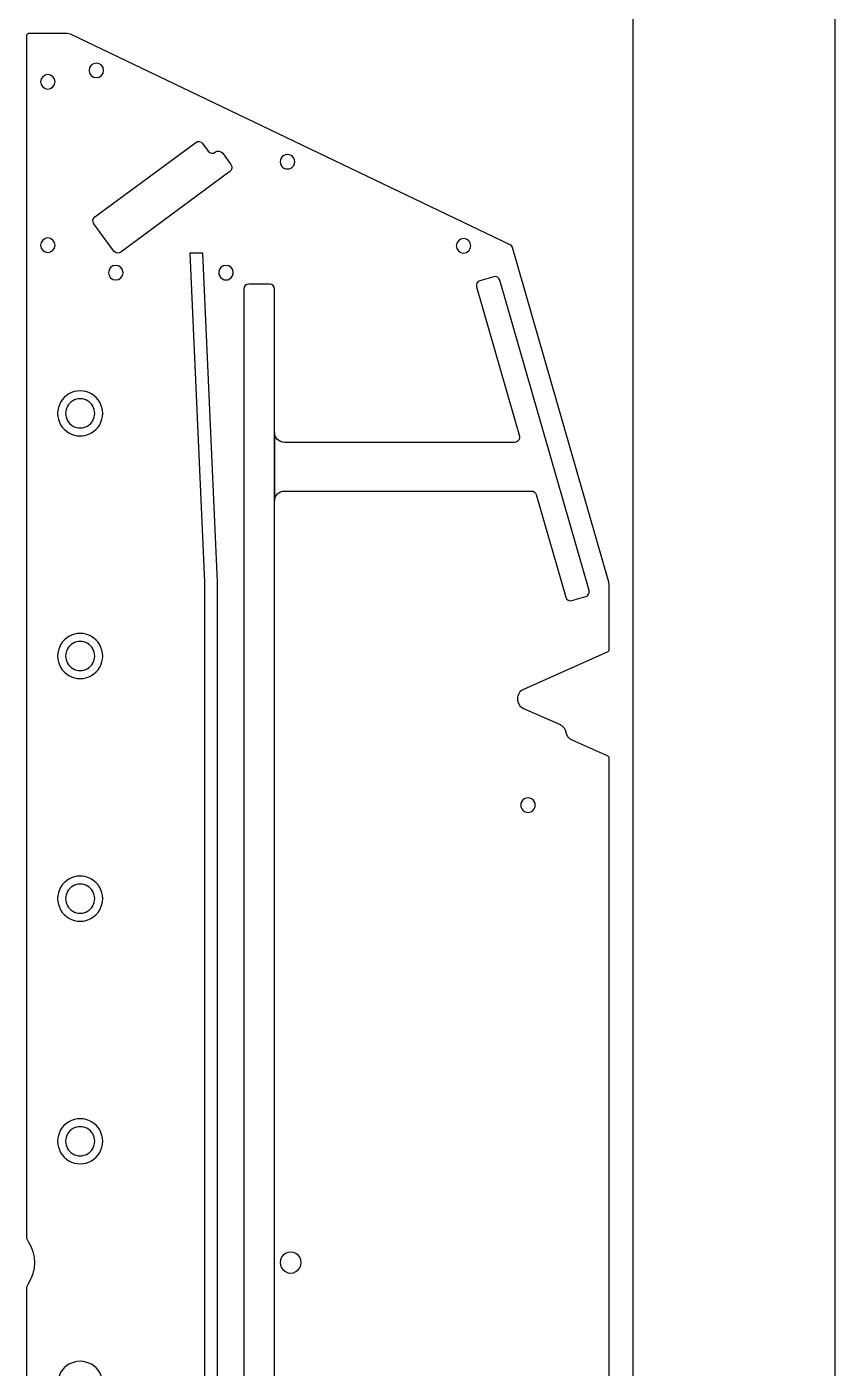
# Model space of a CAD drawing. Extents: x 150 to 6088, y 37 to 2750.
# Drawn here: x 2575 to 3075, y 910 to 1739 of the extents above; entities that cross this region are included whole.
import ezdxf

# ---------------------------------------------------------------- set-up
doc = ezdxf.new("R2010")
doc.units = 0
for name, color, linetype in [('00_Layout', 7, 'CONTINUOUS'), ('02_Counture_outer_24_mm', 7, 'CONTINUOUS'), ('02_Drill_milling_24_mm', 7, 'CONTINUOUS'), ('02_Pocket_10_mm', 7, 'CONTINUOUS'), ('02_Pocket_12_mm', 7, 'CONTINUOUS'), ('02_Pocket_6_mm', 7, 'CONTINUOUS'), ('02_Pocket_8_mm', 7, 'CONTINUOUS')]:
    doc.layers.add(name, color=color, linetype=linetype)

msp = doc.modelspace()

# ---------------------------------------------------------------- linework, layer by layer
at = {"layer": '00_Layout', "color": 7}
for p, q in [((3074.993252, 149.999639), (3074.993252, 2749.993976)), ((2949.993509, 200.007103), (2949.993509, 2699.994087))]:
    msp.add_line(p, q, dxfattribs=at)
at = {"layer": '02_Counture_outer_24_mm', "color": 5}
for p, q in [((2574.993011, 1734.005019), (2575.993134, 1735.005142)), ((2574.993011, 991.315501), (2574.993011, 1734.005019)), ((2575.993134, 1735.005142), (2599.993436, 1735.005142)), ((2599.993436, 1735.005142), (2601.895786, 1734.571226)), ((2601.895786, 1734.571226), (2874.090537, 1604.179551)), ((2874.090537, 1604.179551), (2875.270576, 1602.7852)), ((2875.270576, 1602.7852), (2934.71703, 1395.966149)), ((2934.71703, 1395.966149), (2934.992196, 1394.005591)), ((2934.992196, 1394.005591), (2934.992196, 1353.548136)), ((2934.399266, 1352.634955), (2882.200263, 1329.394296)), ((2878.492665, 1323.684627), (2878.492665, 1323.359561)), ((2882.200263, 1317.649891), (2904.784518, 1307.59527)), ((2912.028529, 1298.244942), (2934.399266, 1288.284009)), ((2934.992196, 1287.370829), (2934.992196, 662.641009)), ((2574.993011, 216.006422), (2574.993011, 958.695834))]:
    msp.add_line(p, q, dxfattribs=at)
for points in [[(2934.992196, 1353.548136), (2934.992196, 1353.153061), (2934.760422, 1352.795107), (2934.399266, 1352.634955)], [(2882.200263, 1329.394296), (2879.945753, 1328.390099), (2878.492929, 1326.152919), (2878.492665, 1323.684627)], [(2878.492665, 1323.359561), (2878.492665, 1320.891321), (2879.945753, 1318.654115), (2882.200263, 1317.649891)], [(2904.784518, 1307.59527), (2906.699833, 1306.742493), (2908.059788, 1304.986934), (2908.406656, 1302.919855)], [(2908.406656, 1302.919855), (2908.753524, 1300.852775), (2910.113479, 1299.097216), (2912.028529, 1298.244942)], [(2934.399266, 1288.284009), (2934.760422, 1288.123752), (2934.992725, 1287.765798), (2934.992196, 1287.370829)], [(2576.041684, 987.896245), (2575.358638, 988.905576), (2574.993566, 990.096357), (2574.993011, 991.315501)], [(2576.041684, 962.114958), (2581.31085, 969.901046), (2581.31085, 980.110157), (2576.041684, 987.896245)], [(2574.993011, 958.695834), (2574.993011, 959.914846), (2575.358638, 961.105627), (2576.041684, 962.114958)]]:
    msp.add_open_spline(points, degree=3, dxfattribs=at)
at = {"layer": '02_Drill_milling_24_mm', "color": 6}
for p, q in [((2622.493474, 1712.076982), (2622.493474, 1712.076982)), ((2592.493546, 1705.004023), (2592.493546, 1705.004023)), ((2740.726275, 1655.607587), (2740.726275, 1655.607587)), ((2592.493546, 1604.004238), (2592.493546, 1604.004238)), ((2849.627215, 1603.595141), (2849.627215, 1603.595141)), ((2634.49344, 1587.004267), (2634.49344, 1587.004267)), ((2702.693297, 1587.004267), (2702.693297, 1587.004267)), ((2616.993486, 1500.004456), (2616.993486, 1500.004456)), ((2616.993486, 1350.004791), (2616.993486, 1350.004791)), ((2889.492958, 1257.844081), (2889.492958, 1257.844081)), ((2616.993486, 1200.005125), (2616.993486, 1200.005125)), ((2616.993486, 1050.005434), (2616.993486, 1050.005434)), ((2744.693164, 975.005615), (2744.693164, 975.005615))]:
    msp.add_line(p, q, dxfattribs=at)
for points in [[(2587.993549, 1709.504019), (2585.50827, 1709.504019), (2583.493553, 1707.489303), (2583.493552, 1705.004023)], [(2592.493546, 1705.004023), (2592.493545, 1707.489303), (2590.478828, 1709.504019), (2587.993549, 1709.504019)], [(2617.993477, 1716.576978), (2615.508198, 1716.576978), (2613.493481, 1714.562261), (2613.49348, 1712.076982)], [(2613.49348, 1712.076982), (2613.493481, 1709.591703), (2615.508198, 1707.576986), (2617.993477, 1707.576986)], [(2622.493474, 1712.076982), (2622.493473, 1714.562261), (2620.478756, 1716.576978), (2617.993477, 1716.576978)], [(2617.993477, 1707.576986), (2620.478756, 1707.576986), (2622.493473, 1709.591703), (2622.493474, 1712.076982)], [(2583.493552, 1705.004023), (2583.493553, 1702.518744), (2585.50827, 1700.504027), (2587.993549, 1700.504027)], [(2587.993549, 1700.504027), (2590.478828, 1700.504027), (2592.493545, 1702.518744), (2592.493546, 1705.004023)], [(2733.976239, 1659.504722), (2732.583927, 1658.70087), (2731.726228, 1657.21529), (2731.726228, 1655.607587)], [(2738.476263, 1659.504722), (2737.083951, 1660.308574), (2735.368551, 1660.308574), (2733.976239, 1659.504722)], [(2740.726275, 1655.607587), (2740.726275, 1657.21529), (2739.868575, 1658.70087), (2738.476263, 1659.504722)], [(2731.726228, 1655.607587), (2731.726228, 1653.999883), (2732.583927, 1652.514303), (2733.976239, 1651.710451)], [(2733.976239, 1651.710451), (2735.368551, 1650.9066), (2737.083951, 1650.9066), (2738.476263, 1651.710451)], [(2738.476263, 1651.710451), (2739.868575, 1652.514303), (2740.726275, 1653.999883), (2740.726275, 1655.607587)], [(2587.993549, 1608.504235), (2585.50827, 1608.504235), (2583.493553, 1606.489518), (2583.493552, 1604.004238)], [(2583.493552, 1604.004238), (2583.493553, 1601.518959), (2585.50827, 1599.504242), (2587.993549, 1599.504242)], [(2592.493546, 1604.004238), (2592.493545, 1606.489518), (2590.478828, 1608.504235), (2587.993549, 1608.504235)], [(2587.993549, 1599.504242), (2590.478828, 1599.504242), (2592.493545, 1601.518959), (2592.493546, 1604.004238)], [(2845.127324, 1608.064276), (2842.654088, 1608.064276), (2840.644395, 1606.068318), (2840.627433, 1603.595141)], [(2840.627433, 1603.595141), (2840.644395, 1601.121963), (2842.654088, 1599.126005), (2845.127324, 1599.126005)], [(2849.627215, 1603.595141), (2849.610253, 1606.068318), (2847.60056, 1608.064276), (2845.127324, 1608.064276)], [(2845.127324, 1599.126005), (2847.60056, 1599.126005), (2849.610253, 1601.121963), (2849.627215, 1603.595141)], [(2629.993456, 1591.497019), (2627.511006, 1591.497019), (2625.497465, 1589.486714), (2625.493472, 1587.004267)], [(2625.493472, 1587.004267), (2625.497465, 1584.52182), (2627.511006, 1582.511515), (2629.993456, 1582.511515)], [(2634.49344, 1587.004267), (2634.489447, 1589.486714), (2632.475905, 1591.497019), (2629.993456, 1591.497019)], [(2629.993456, 1582.511515), (2632.475905, 1582.511515), (2634.489447, 1584.52182), (2634.49344, 1587.004267)], [(2698.193273, 1591.50429), (2695.70798, 1591.50429), (2693.693251, 1589.489561), (2693.69325, 1587.004267)], [(2693.69325, 1587.004267), (2693.69325, 1585.396563), (2694.550949, 1583.910984), (2695.943262, 1583.107132)], [(2702.693297, 1587.004267), (2702.693296, 1589.489561), (2700.678567, 1591.50429), (2698.193273, 1591.50429)], [(2700.443285, 1583.107132), (2701.835597, 1583.910984), (2702.693297, 1585.396563), (2702.693297, 1587.004267)], [(2695.943262, 1583.107132), (2697.335574, 1582.30328), (2699.050973, 1582.30328), (2700.443285, 1583.107132)], [(2612.493496, 1507.798669), (2609.708892, 1509.406361), (2606.278119, 1509.406361), (2603.493515, 1507.798669)], [(2603.493515, 1507.798669), (2600.708911, 1506.190977), (2598.993524, 1503.219839), (2598.993524, 1500.004456)], [(2616.993486, 1500.004456), (2616.993486, 1503.219839), (2615.2781, 1506.190977), (2612.493496, 1507.798669)], [(2598.993524, 1500.004456), (2598.993524, 1496.789072), (2600.708911, 1493.817934), (2603.493515, 1492.210243)], [(2612.493496, 1492.210243), (2615.2781, 1493.817934), (2616.993486, 1496.789072), (2616.993486, 1500.004456)], [(2603.493515, 1492.210243), (2606.278119, 1490.602551), (2609.708892, 1490.602551), (2612.493496, 1492.210243)], [(2603.493515, 1357.799004), (2600.708911, 1356.191312), (2598.993524, 1353.220174), (2598.993524, 1350.004791)], [(2612.493496, 1357.799004), (2609.708892, 1359.406696), (2606.278119, 1359.406696), (2603.493515, 1357.799004)], [(2616.993486, 1350.004791), (2616.993486, 1353.220174), (2615.2781, 1356.191312), (2612.493496, 1357.799004)], [(2598.993524, 1350.004791), (2598.993524, 1346.789407), (2600.708911, 1343.818269), (2603.493515, 1342.210577)], [(2612.493496, 1342.210577), (2615.2781, 1343.818269), (2616.993486, 1346.789407), (2616.993486, 1350.004791)], [(2603.493515, 1342.210577), (2606.278119, 1340.602886), (2609.708892, 1340.602886), (2612.493496, 1342.210577)], [(2882.742922, 1261.741216), (2881.35061, 1260.937364), (2880.49291, 1259.451784), (2880.49291, 1257.844081)], [(2887.242946, 1261.741216), (2885.850634, 1262.545068), (2884.135234, 1262.545068), (2882.742922, 1261.741216)], [(2889.492958, 1257.844081), (2889.492958, 1259.451784), (2888.635258, 1260.937364), (2887.242946, 1261.741216)], [(2880.49291, 1257.844081), (2880.49291, 1256.236377), (2881.35061, 1254.750797), (2882.742922, 1253.946945)], [(2882.742922, 1253.946945), (2884.135234, 1253.143094), (2885.850634, 1253.143094), (2887.242946, 1253.946945)], [(2887.242946, 1253.946945), (2888.635258, 1254.750797), (2889.492958, 1256.236377), (2889.492958, 1257.844081)], [(2603.493515, 1207.799339), (2600.708911, 1206.191647), (2598.993524, 1203.220509), (2598.993524, 1200.005125)], [(2612.493496, 1207.799339), (2609.708892, 1209.40703), (2606.278119, 1209.40703), (2603.493515, 1207.799339)], [(2616.993486, 1200.005125), (2616.993486, 1203.220509), (2615.2781, 1206.191647), (2612.493496, 1207.799339)], [(2598.993524, 1200.005125), (2598.993524, 1196.789742), (2600.708911, 1193.818604), (2603.493515, 1192.210912)], [(2612.493496, 1192.210912), (2615.2781, 1193.818604), (2616.993486, 1196.789742), (2616.993486, 1200.005125)], [(2603.493515, 1192.210912), (2606.278119, 1190.60322), (2609.708892, 1190.60322), (2612.493496, 1192.210912)], [(2603.493515, 1057.799647), (2600.708911, 1056.191955), (2598.993524, 1053.220818), (2598.993524, 1050.005434)], [(2612.493496, 1057.799647), (2609.708892, 1059.407339), (2606.278119, 1059.407339), (2603.493515, 1057.799647)], [(2616.993486, 1050.005434), (2616.993486, 1053.220818), (2615.2781, 1056.191955), (2612.493496, 1057.799647)], [(2598.993524, 1050.005434), (2598.993524, 1046.79005), (2600.708911, 1043.818913), (2603.493515, 1042.211221)], [(2612.493496, 1042.211221), (2615.2781, 1043.818913), (2616.993486, 1046.79005), (2616.993486, 1050.005434)], [(2603.493515, 1042.211221), (2606.278119, 1040.603529), (2609.708892, 1040.603529), (2612.493496, 1042.211221)], [(2734.943157, 980.634785), (2732.932049, 979.47367), (2731.693155, 977.327843), (2731.693155, 975.005615)], [(2741.443162, 980.634785), (2739.432053, 981.795899), (2736.954265, 981.795899), (2734.943157, 980.634785)], [(2744.693164, 975.005615), (2744.693164, 977.327843), (2743.45427, 979.47367), (2741.443162, 980.634785)], [(2731.693155, 975.005615), (2731.693155, 972.683386), (2732.932049, 970.537559), (2734.943157, 969.376445)], [(2741.443162, 969.376445), (2743.45427, 970.537559), (2744.693164, 972.683386), (2744.693164, 975.005615)], [(2734.943157, 969.376445), (2736.954265, 968.215331), (2739.432053, 968.215331), (2741.443162, 969.376445)]]:
    msp.add_open_spline(points, degree=3, dxfattribs=at)
at = {"layer": '02_Pocket_10_mm', "color": 3}
for p, q in [((2863.826313, 1584.497689), (2855.224728, 1582.025851)), ((2853.135318, 1578.252452), (2879.651802, 1485.998794)), ((2922.764769, 1390.489524), (2867.599793, 1582.409523)), ((2616.993486, 1500.004456), (2616.993486, 1500.004456)), ((2621.943486, 1500.004456), (2621.943486, 1500.004456)), ((2728.193519, 1488.20716), (2728.193519, 1445.906463)), ((2876.72049, 1482.106517), (2734.292945, 1482.106517)), ((2734.292945, 1452.007079), (2887.126, 1452.007079)), ((2890.057313, 1449.798739), (2908.300294, 1386.332453)), ((2912.073773, 1384.24299), (2920.675359, 1386.716098)), ((2616.993486, 1350.004791), (2616.993486, 1350.004791)), ((2621.943486, 1350.004791), (2621.943486, 1350.004791)), ((2616.993486, 1200.005125), (2616.993486, 1200.005125)), ((2621.943486, 1200.005125), (2621.943486, 1200.005125)), ((2616.993486, 1050.005434), (2616.993486, 1050.005434)), ((2621.943486, 1050.005434), (2621.943486, 1050.005434))]:
    msp.add_line(p, q, dxfattribs=at)
for points in [[(2867.599793, 1582.409523), (2867.134392, 1584.028293), (2865.444766, 1584.963461), (2863.826313, 1584.497689)], [(2855.224728, 1582.025851), (2853.605217, 1581.560371), (2852.669917, 1579.870746), (2853.135318, 1578.252452)], [(2601.018515, 1512.085494), (2596.702376, 1509.59357), (2594.043525, 1504.988304), (2594.043525, 1500.004456)], [(2614.968496, 1512.085494), (2610.652357, 1514.577419), (2605.334654, 1514.577419), (2601.018515, 1512.085494)], [(2612.493496, 1507.798669), (2609.708892, 1509.406361), (2606.278119, 1509.406361), (2603.493515, 1507.798669)], [(2621.943486, 1500.004456), (2621.943486, 1504.988304), (2619.284634, 1509.59357), (2614.968496, 1512.085494)], [(2603.493515, 1507.798669), (2600.708911, 1506.190977), (2598.993524, 1503.219839), (2598.993524, 1500.004456)], [(2616.993486, 1500.004456), (2616.993486, 1503.219839), (2615.2781, 1506.190977), (2612.493496, 1507.798669)], [(2594.043525, 1500.004456), (2594.043525, 1495.020607), (2596.702376, 1490.415341), (2601.018515, 1487.923417)], [(2598.993524, 1500.004456), (2598.993524, 1496.789072), (2600.708911, 1493.817934), (2603.493515, 1492.210243)], [(2612.493496, 1492.210243), (2615.2781, 1493.817934), (2616.993486, 1496.789072), (2616.993486, 1500.004456)], [(2614.968496, 1487.923417), (2619.284634, 1490.415341), (2621.943486, 1495.020607), (2621.943486, 1500.004456)], [(2601.018515, 1487.923417), (2605.334654, 1485.431493), (2610.652357, 1485.431493), (2614.968496, 1487.923417)], [(2603.493515, 1492.210243), (2606.278119, 1490.602551), (2609.708892, 1490.602551), (2612.493496, 1492.210243)], [(2734.292945, 1482.106517), (2730.924277, 1482.106676), (2728.193254, 1484.837725), (2728.193519, 1488.20716)], [(2879.651802, 1485.998794), (2880.212453, 1484.049798), (2878.749046, 1482.106676), (2876.72049, 1482.106517)], [(2728.193519, 1445.906463), (2728.193519, 1449.275686), (2730.924277, 1452.006736), (2734.292945, 1452.007079)], [(2887.126, 1452.007079), (2888.485956, 1452.007079), (2889.681605, 1451.10636), (2890.057313, 1449.798739)], [(2908.300294, 1386.332453), (2908.765166, 1384.713286), (2910.454791, 1383.778118), (2912.073773, 1384.24299)], [(2920.675359, 1386.716098), (2922.29434, 1387.181208), (2923.229641, 1388.870834), (2922.764769, 1390.489524)], [(2601.018515, 1362.085829), (2596.702376, 1359.593905), (2594.043525, 1354.988639), (2594.043525, 1350.004791)], [(2614.968496, 1362.085829), (2610.652357, 1364.577754), (2605.334654, 1364.577754), (2601.018515, 1362.085829)], [(2621.943486, 1350.004791), (2621.943486, 1354.988639), (2619.284634, 1359.593905), (2614.968496, 1362.085829)], [(2603.493515, 1357.799004), (2600.708911, 1356.191312), (2598.993524, 1353.220174), (2598.993524, 1350.004791)], [(2612.493496, 1357.799004), (2609.708892, 1359.406696), (2606.278119, 1359.406696), (2603.493515, 1357.799004)], [(2616.993486, 1350.004791), (2616.993486, 1353.220174), (2615.2781, 1356.191312), (2612.493496, 1357.799004)], [(2594.043525, 1350.004791), (2594.043525, 1345.020942), (2596.702376, 1340.415676), (2601.018515, 1337.923752)], [(2598.993524, 1350.004791), (2598.993524, 1346.789407), (2600.708911, 1343.818269), (2603.493515, 1342.210577)], [(2612.493496, 1342.210577), (2615.2781, 1343.818269), (2616.993486, 1346.789407), (2616.993486, 1350.004791)], [(2614.968496, 1337.923752), (2619.284634, 1340.415676), (2621.943486, 1345.020942), (2621.943486, 1350.004791)], [(2601.018515, 1337.923752), (2605.334654, 1335.431827), (2610.652357, 1335.431827), (2614.968496, 1337.923752)], [(2603.493515, 1342.210577), (2606.278119, 1340.602886), (2609.708892, 1340.602886), (2612.493496, 1342.210577)], [(2601.018515, 1212.086164), (2596.702376, 1209.59424), (2594.043525, 1204.988974), (2594.043525, 1200.005125)], [(2614.968496, 1212.086164), (2610.652357, 1214.578089), (2605.334654, 1214.578089), (2601.018515, 1212.086164)], [(2621.943486, 1200.005125), (2621.943486, 1204.988974), (2619.284634, 1209.59424), (2614.968496, 1212.086164)], [(2603.493515, 1207.799339), (2600.708911, 1206.191647), (2598.993524, 1203.220509), (2598.993524, 1200.005125)], [(2612.493496, 1207.799339), (2609.708892, 1209.40703), (2606.278119, 1209.40703), (2603.493515, 1207.799339)], [(2616.993486, 1200.005125), (2616.993486, 1203.220509), (2615.2781, 1206.191647), (2612.493496, 1207.799339)], [(2594.043525, 1200.005125), (2594.043525, 1195.021277), (2596.702376, 1190.416011), (2601.018515, 1187.924087)], [(2598.993524, 1200.005125), (2598.993524, 1196.789742), (2600.708911, 1193.818604), (2603.493515, 1192.210912)], [(2612.493496, 1192.210912), (2615.2781, 1193.818604), (2616.993486, 1196.789742), (2616.993486, 1200.005125)], [(2614.968496, 1187.924087), (2619.284634, 1190.416011), (2621.943486, 1195.021277), (2621.943486, 1200.005125)], [(2601.018515, 1187.924087), (2605.334654, 1185.432162), (2610.652357, 1185.432162), (2614.968496, 1187.924087)], [(2603.493515, 1192.210912), (2606.278119, 1190.60322), (2609.708892, 1190.60322), (2612.493496, 1192.210912)], [(2601.018515, 1062.086473), (2596.702376, 1059.594549), (2594.043525, 1054.989283), (2594.043525, 1050.005434)], [(2614.968496, 1062.086473), (2610.652357, 1064.578397), (2605.334654, 1064.578397), (2601.018515, 1062.086473)], [(2621.943486, 1050.005434), (2621.943486, 1054.989283), (2619.284634, 1059.594549), (2614.968496, 1062.086473)], [(2603.493515, 1057.799647), (2600.708911, 1056.191955), (2598.993524, 1053.220818), (2598.993524, 1050.005434)], [(2612.493496, 1057.799647), (2609.708892, 1059.407339), (2606.278119, 1059.407339), (2603.493515, 1057.799647)], [(2616.993486, 1050.005434), (2616.993486, 1053.220818), (2615.2781, 1056.191955), (2612.493496, 1057.799647)], [(2594.043525, 1050.005434), (2594.043525, 1045.021585), (2596.702376, 1040.416319), (2601.018515, 1037.924395)], [(2598.993524, 1050.005434), (2598.993524, 1046.79005), (2600.708911, 1043.818913), (2603.493515, 1042.211221)], [(2612.493496, 1042.211221), (2615.2781, 1043.818913), (2616.993486, 1046.79005), (2616.993486, 1050.005434)], [(2614.968496, 1037.924395), (2619.284634, 1040.416319), (2621.943486, 1045.021585), (2621.943486, 1050.005434)], [(2601.018515, 1037.924395), (2605.334654, 1035.432471), (2610.652357, 1035.432471), (2614.968496, 1037.924395)], [(2603.493515, 1042.211221), (2606.278119, 1040.603529), (2609.708892, 1040.603529), (2612.493496, 1042.211221)], [(2614.968496, 912.086808), (2610.652357, 914.578732), (2605.334654, 914.578732), (2601.018515, 912.086808)], [(2601.018515, 912.086808), (2596.702376, 909.594883), (2594.043525, 904.989618), (2594.043525, 900.005769)], [(2621.943486, 900.005769), (2621.943486, 904.989618), (2619.284634, 909.594883), (2614.968496, 912.086808)]]:
    msp.add_open_spline(points, degree=3, dxfattribs=at)
at = {"layer": '02_Pocket_12_mm', "color": 3}
for p, q in [((2709.193831, 1576.954144), (2709.193831, 373.057165)), ((2725.143938, 1580.00428), (2712.243412, 1580.00428)), ((2728.193783, 1488.207636), (2728.193783, 1576.954144)), ((2728.193783, 1445.906145), (2728.193783, 1488.207636)), ((2728.193783, 504.105296), (2728.193783, 1445.906145))]:
    msp.add_line(p, q, dxfattribs=at)
for points in [[(2712.243412, 1580.00428), (2710.559342, 1580.00428), (2709.193831, 1578.638769), (2709.193831, 1576.954144)], [(2728.193783, 1576.954144), (2728.193783, 1578.638769), (2726.828272, 1580.00428), (2725.143938, 1580.00428)]]:
    msp.add_open_spline(points, degree=3, dxfattribs=at)
at = {"layer": '02_Pocket_6_mm', "color": 1}
for p, q in [((2683.926442, 1599.004312), (2675.925459, 1599.004312)), ((2675.925459, 1599.004312), (2684.953552, 1395.89241)), ((2692.954006, 1395.892251), (2683.926442, 1599.004312)), ((2684.992975, 1394.116478), (2684.992975, 555.894857)), ((2684.992975, 1394.116478), (2684.992975, 1394.116478)), ((2692.993428, 555.894831), (2692.993428, 1394.116451))]:
    msp.add_line(p, q, dxfattribs=at)
for points in [[(2684.953552, 1395.89241), (2684.980275, 1395.300935), (2684.99324, 1394.708614), (2684.992975, 1394.116478)], [(2692.993428, 1394.116451), (2692.993428, 1394.708482), (2692.980199, 1395.300724), (2692.954006, 1395.892251)]]:
    msp.add_open_spline(points, degree=3, dxfattribs=at)
at = {"layer": '02_Pocket_8_mm', "color": 2}
for p, q in [((2617.090482, 1621.437649), (2679.46002, 1667.501719)), ((2683.725359, 1666.859577), (2687.231081, 1662.115238)), ((2691.496419, 1661.473863), (2691.726606, 1661.643778)), ((2695.991945, 1661.002932), (2701.278837, 1653.843613)), ((2700.637753, 1649.577587), (2633.131659, 1599.718606)), ((2628.866426, 1600.359452), (2616.449636, 1617.171094))]:
    msp.add_line(p, q, dxfattribs=at)
for points in [[(2679.46002, 1667.501719), (2680.814684, 1668.502054), (2682.724442, 1668.214876), (2683.725359, 1666.859577)], [(2687.231081, 1662.115238), (2688.231997, 1660.760283), (2690.141491, 1660.473105), (2691.496419, 1661.473863)], [(2691.726606, 1661.643778), (2693.081534, 1662.645091), (2694.991028, 1662.357913), (2695.991945, 1661.002932)], [(2701.278837, 1653.843613), (2702.280019, 1652.48895), (2701.992946, 1650.579244), (2700.637753, 1649.577587)], [(2616.449636, 1617.171094), (2615.448561, 1618.526551), (2615.735739, 1620.436257), (2617.090482, 1621.437649)], [(2633.131659, 1599.718606), (2631.776439, 1598.717769), (2629.866734, 1599.004947), (2628.866426, 1600.359452)]]:
    msp.add_open_spline(points, degree=3, dxfattribs=at)

doc.saveas('drawing.dxf')
